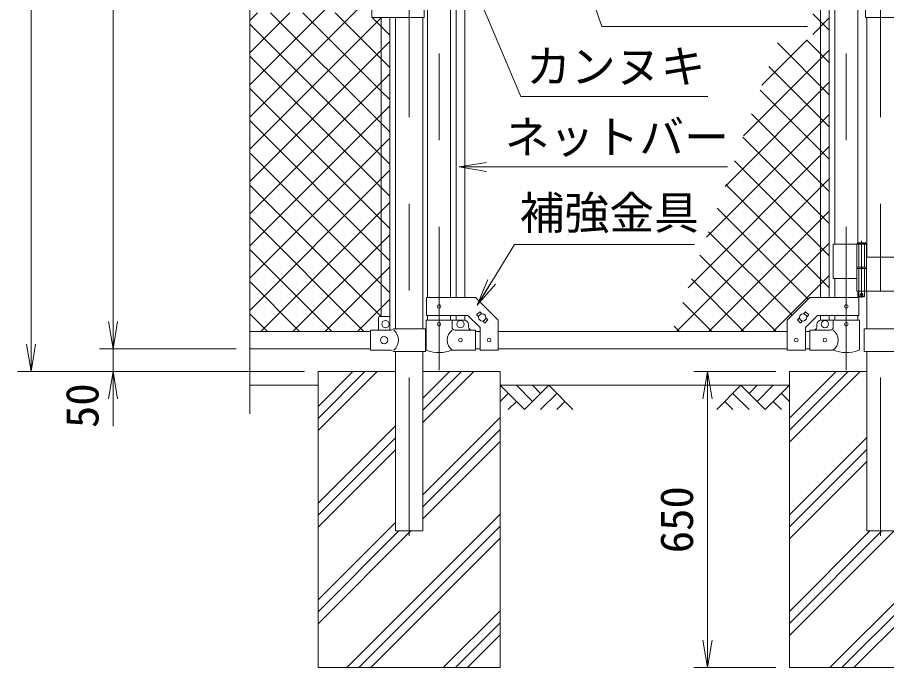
# Model space of a CAD drawing. Units: millimetres, scale not verified. Extents: x -6300 to 6300, y -4455 to 4455.
# Drawn here: x -4307 to -2399, y -1236 to 191 of the extents above; entities that cross this region are included whole.
import ezdxf
from ezdxf.enums import TextEntityAlignment as Align

# ---------------------------------------------------------------- set-up
doc = ezdxf.new("R2010")
doc.units = ezdxf.units.MM
doc.header["$LTSCALE"] = 30
doc.linetypes.add('DASHED', pattern=[7.5, 6, -1.5])
doc.linetypes.add('USER1', pattern=[50.8, 31.75, -6.35, 6.35, -6.35])
for name, color, linetype, lineweight in [('0-1_D-BMK', 2, 'USER1', 13), ('0-2_D-STR1', 1, 'Continuous', 18), ('0-3_D-STR3', 3, 'Continuous', 13), ('0-4_D-DCR-HCH', 7, 'Continuous', 9), ('0-5_D-BGD', 7, 'Continuous', 9), ('0-6_D-STR4', 7, 'Continuous', 9), ('0-7_D-STR-DIM', 7, 'Continuous', 9), ('0-8_0', 7, 'Continuous', 9), ('0-9_D-STR2', 7, 'Continuous', 9), ('0-A_D-STR-TXT', 7, 'Continuous', 9)]:
    doc.layers.add(name, color=color, linetype=linetype, lineweight=lineweight)
doc.styles.add('ＭＳ ゴシック', font='')
doc.styles.get('ＭＳ ゴシック').set_extended_font_data('MS Gothic')

# ---------------------------------------------------------------- blocks, each defined once
blk = doc.blocks.new('_Open')
at = {"layer": '0-8_0'}
blk.add_line((-30, 5), (0, 0), dxfattribs=at)
blk.add_lwpolyline([(-30, -5), (0, 0), (-30, 0)], dxfattribs=at)

msp = doc.modelspace()

# ---------------------------------------------------------------- linework, layer by layer
at = {"layer": '0-1_D-BMK'}
for p, q in [((-3446.94, 2448.75), (-3446.94, -947.06)), ((-2411.94, 2448.75), (-2411.94, -947.06)), ((-3381.29, 1255.24), (-3381.29, -583.15)), ((-2487.09, 1255.24), (-2487.09, -583.15)), ((-2453.53, -299.07), (-2453.53, -423.96)), ((-2457.16, -416.99), (-2449.91, -416.99))]:
    msp.add_line(p, q, dxfattribs=at)
at = {"layer": '0-2_D-STR1'}
for p, q in [((-3406.69, 313.51), (-3406.69, -423.44)), ((-3355.89, 313.51), (-3355.89, -423.44)), ((-2512.49, 313.51), (-2512.49, -306.99)), ((-2461.69, 313.51), (-2461.69, -303.99)), ((-3477.19, 191.01), (-3477.19, -492.39)), ((-3416.69, 191.01), (-3416.69, -492.39)), ((-2442.19, 191.01), (-2442.19, -334.99)), ((-2512.49, -381.99), (-2512.49, -423.44)), ((-2461.69, -409.99), (-2461.69, -423.44)), ((-2442.19, -409.99), (-2442.19, -492.39)), ((-3406.69, -463.44), (-3406.69, -473.49)), ((-3355.89, -463.44), (-3355.89, -473.49)), ((-2512.49, -463.44), (-2512.49, -473.49)), ((-2461.69, -463.44), (-2461.69, -473.49)), ((-3531.94, -498.49), (-3796.94, -498.49)), ((-3301.29, -498.49), (-3291.29, -498.49)), ((-3251.29, -498.49), (-2617.09, -498.49)), ((-2577.09, -498.49), (-2567.09, -498.49)), ((-3531.94, -536.49), (-3796.94, -536.49)), ((-3477.19, -542.39), (-3477.19, -936.49)), ((-3416.69, -542.39), (-3416.69, -936.49)), ((-3301.29, -536.49), (-3291.29, -536.49)), ((-3251.29, -536.49), (-2617.09, -536.49)), ((-2577.09, -536.49), (-2567.09, -536.49)), ((-2442.19, -542.39), (-2442.19, -936.49)), ((-3477.19, -936.49), (-3416.69, -936.49)), ((-2442.19, -936.49), (-2381.69, -936.49))]:
    msp.add_line(p, q, dxfattribs=at)
at = {"layer": '0-3_D-STR3'}
for p, q in [((-3343.79, 311.01), (-3343.79, -423.44)), ((-3324.79, 311.01), (-3324.79, -423.44)), ((-2543.59, 311.01), (-2543.59, -423.44)), ((-2524.59, 311.01), (-2524.59, -423.44)), ((-3528.94, 212.01), (-3528.94, 191.01)), ((-3414.14, 212.01), (-3414.14, 191.01)), ((-2444.74, 212.01), (-2444.74, 191.01)), ((-3414.14, 191.01), (-3528.94, 191.01)), ((-3508.44, -465.39), (-3508.44, 191.01)), ((-3489.44, -466.07), (-3489.44, 191.01)), ((-2444.74, 191.01), (-2329.94, 191.01)), ((-2443.53, -304.99), (-2463.53, -304.99)), ((-2462.53, -303.99), (-2444.53, -303.99)), ((-2443.53, -304.99), (-2444.53, -303.99)), ((-2443.53, -304.99), (-2443.53, -306.99)), ((-2515.64, -306.99), (-2515.64, -381.99)), ((-2515.64, -306.99), (-2442.73, -306.99)), ((-2464.33, -306.99), (-2464.33, -356.99)), ((-2442.73, -306.99), (-2442.73, -356.99)), ((-2442.73, -334.99), (-2378.39, -334.99)), ((-2464.33, -356.99), (-2442.73, -356.99)), ((-2464.33, -359.99), (-2442.73, -359.99)), ((-2464.33, -359.99), (-2464.33, -409.99)), ((-2464.03, -356.99), (-2464.03, -359.99)), ((-2464.03, -359.99), (-2443.03, -359.99)), ((-2443.03, -356.99), (-2443.03, -359.99)), ((-2442.73, -359.99), (-2442.73, -409.99)), ((-2515.64, -381.99), (-2464.44, -381.99)), ((-2464.33, -409.99), (-2378.39, -409.99)), ((-2459.53, -409.99), (-2459.53, -420.99)), ((-3408.99, -463.44), (-3408.99, -423.44)), ((-2458.53, -421.99), (-2459.53, -420.99)), ((-2459.39, -463.44), (-2459.39, -423.44)), ((-2458.53, -421.99), (-2448.53, -421.99)), ((-2448.53, -421.99), (-2447.53, -420.99)), ((-3297.96, -461.43), (-3292.3, -455.77)), ((-3290.89, -455.77), (-3287.17, -459.49)), ((-2577.5, -455.77), (-2581.21, -459.49)), ((-2570.43, -461.43), (-2576.08, -455.77)), ((-3513.94, -467.39), (-3513.94, -495.39)), ((-3490.94, -465.39), (-3511.94, -465.39)), ((-3488.94, -467.39), (-3488.94, -495.39)), ((-3409.84, -473.49), (-3352.74, -473.49)), ((-3409.84, -473.49), (-3409.84, -537.18)), ((-3408.99, -463.44), (-3317.86, -463.44)), ((-3352.74, -473.49), (-3352.74, -488.49)), ((-3352.74, -473.49), (-3326.29, -473.49)), ((-3343.79, -463.44), (-3343.79, -473.49)), ((-3324.79, -463.44), (-3324.79, -473.49)), ((-3317.86, -463.44), (-3291.29, -490.01)), ((-3297.96, -462.84), (-3294.24, -466.56)), ((-3285.41, -475.39), (-3281.7, -479.11)), ((-3280.28, -479.11), (-3274.63, -473.45)), ((-3278.34, -468.32), (-3274.63, -472.03)), ((-3251.29, -539.69), (-3251.29, -473.44)), ((-2617.09, -539.69), (-2617.09, -473.44)), ((-2590.04, -468.32), (-2593.76, -472.03)), ((-2588.1, -479.11), (-2593.76, -473.45)), ((-2582.97, -475.39), (-2586.69, -479.11)), ((-2550.52, -463.44), (-2577.09, -490.01)), ((-2570.43, -462.84), (-2574.14, -466.56)), ((-2459.39, -463.44), (-2550.52, -463.44)), ((-2543.59, -463.44), (-2543.59, -473.49)), ((-2515.64, -473.49), (-2542.09, -473.49)), ((-2524.59, -463.44), (-2524.59, -473.49)), ((-2458.54, -473.49), (-2515.64, -473.49)), ((-2515.64, -473.49), (-2515.64, -488.49)), ((-2458.54, -473.49), (-2458.54, -537.18)), ((-3486.74, -495.39), (-3531.94, -495.39)), ((-3531.94, -539.39), (-3531.94, -495.39)), ((-3486.74, -495.39), (-3480.74, -492.39)), ((-3410.84, -492.39), (-3480.74, -492.39)), ((-3410.84, -492.39), (-3410.84, -542.39)), ((-3301.29, -495.49), (-3345.74, -495.49)), ((-3316.29, -488.49), (-3316.29, -483.49)), ((-3301.29, -539.49), (-3301.29, -495.49)), ((-3291.29, -539.69), (-3291.29, -490.01)), ((-2577.09, -539.69), (-2577.09, -490.01)), ((-2567.09, -495.49), (-2522.64, -495.49)), ((-2567.09, -539.49), (-2567.09, -495.49)), ((-2552.09, -488.49), (-2552.09, -483.49)), ((-2448.04, -492.39), (-2378.14, -492.39)), ((-2448.04, -492.39), (-2448.04, -542.39)), ((-3486.74, -539.39), (-3531.94, -539.39)), ((-3486.74, -539.39), (-3480.74, -542.39)), ((-3410.84, -542.39), (-3480.74, -542.39)), ((-3301.29, -539.49), (-3352.74, -539.49)), ((-3291.29, -539.69), (-3251.29, -539.69)), ((-2577.09, -539.69), (-2617.09, -539.69)), ((-2567.09, -539.49), (-2515.64, -539.49)), ((-2448.04, -542.39), (-2378.14, -542.39))]:
    msp.add_line(p, q, dxfattribs=at)
at = {"layer": '0-3_D-STR3', "linetype": 'DASHED'}
for p, q in [((-2459.83, -306.99), (-2459.83, -356.99)), ((-2447.23, -306.99), (-2447.23, -356.99)), ((-2459.83, -359.99), (-2459.83, -409.99)), ((-2447.23, -359.99), (-2447.23, -409.99))]:
    msp.add_line(p, q, dxfattribs=at)
at = {"layer": '0-3_D-STR3'}
for points in [[(-2462.53, -303.99), (-2463.53, -304.99), (-2463.53, -306.99)], [(-2447.53, -409.99), (-2447.53, -420.99), (-2459.53, -420.99)], [(-3408.99, -423.44), (-3301.29, -423.44), (-3251.29, -473.44)], [(-2459.39, -423.44), (-2567.09, -423.44), (-2617.09, -473.44)]]:
    msp.add_lwpolyline(points, dxfattribs=at)
for centre, radius in [((-2453.53, -416.99), 2.5), ((-3381.29, -443.44), 4), ((-2487.09, -443.44), 4), ((-3498.94, -482.39), 8), ((-3334.29, -482.49), 8), ((-3286.29, -467.44), 8), ((-2582.09, -467.44), 8), ((-2534.09, -482.49), 8), ((-3381.29, -482.49), 4), ((-2487.09, -482.49), 4), ((-3501.94, -517.39), 8), ((-3334.29, -517.49), 4), ((-3271.29, -517.44), 4), ((-2597.09, -517.44), 4), ((-2534.09, -517.49), 4)]:
    msp.add_circle(centre, radius, dxfattribs=at)
for centre, radius, start, end in [((-3291.6, -456.48), 1, 45, 135), ((-2576.79, -456.48), 1, 45, 135), ((-3511.94, -467.39), 2, 90, 180), ((-3490.94, -467.39), 2, 0, 90), ((-3326.29, -483.49), 10, 0, 90), ((-3297.25, -462.14), 1, 135, 225), ((-3275.33, -472.74), 1, 315, 45), ((-2593.05, -472.74), 1, 135, 225), ((-2571.13, -462.14), 1, 315, 45), ((-2542.09, -483.49), 10, 90, 180), ((-3499.33, -517.39), 28.8, 310.19176, 49.80824), ((-3334.55, -517.49), 28.55, 129.59418, 230.40582), ((-3345.74, -488.49), 7, 180, 270), ((-3309.29, -488.49), 7, 180, 270), ((-3280.99, -478.4), 1, 225, 315), ((-2587.4, -478.4), 1, 225, 315), ((-2559.09, -488.49), 7, 270, 0), ((-2522.64, -488.49), 7, 270, 0), ((-2533.84, -517.49), 28.55, 309.59418, 50.40582), ((-3406.54, -537.18), 3.3, 180, 250.77949), ((-3381.29, -464.76), 80, 250.77949, 290.9084), ((-2487.09, -464.76), 80, 249.0916, 289.22051), ((-2461.84, -537.18), 3.3, 289.22051, 0)]:
    msp.add_arc(centre, radius, start, end, dxfattribs=at)
at = {"layer": '0-4_D-DCR-HCH'}
for p, q in [((-3646.94, -716.08), (-3517.35, -586.49)), ((-3646.94, -689.57), (-3543.86, -586.49)), ((-3646.94, -663.05), (-3570.38, -586.49)), ((-3416.69, -697.97), (-3305.22, -586.49)), ((-3416.69, -671.45), (-3331.73, -586.49)), ((-3416.69, -644.93), (-3358.25, -586.49)), ((-2611.94, -741.74), (-2456.69, -586.49)), ((-2611.94, -715.23), (-2483.2, -586.49)), ((-2611.94, -688.71), (-2509.72, -586.49)), ((-3193.73, -669.7), (-3246.94, -616.49)), ((-3175.99, -651.96), (-3211.47, -616.49)), ((-3140.52, -616.49), (-3193.73, -669.7)), ((-3158.16, -634.32), (-3175.99, -616.49)), ((-3140.52, -616.49), (-3087.31, -669.7)), ((-2718.37, -616.49), (-2771.58, -669.7)), ((-2718.37, -616.49), (-2665.15, -669.7)), ((-2700.63, -634.23), (-2682.89, -616.49)), ((-2682.89, -651.96), (-2647.42, -616.49)), ((-2665.15, -669.7), (-2611.94, -616.49)), ((-3229.21, -634.23), (-3246.94, -651.88)), ((-3122.78, -634.23), (-3158.42, -669.7)), ((-2736.1, -634.23), (-2700.47, -669.7)), ((-2629.68, -634.23), (-2611.94, -651.88)), ((-3211.47, -651.96), (-3229.29, -669.7)), ((-3105.04, -651.96), (-3122.86, -669.7)), ((-2753.84, -651.96), (-2736.02, -669.7)), ((-2647.42, -651.96), (-2629.6, -669.7)), ((-3646.94, -875.18), (-3477.19, -705.43)), ((-3416.69, -857.07), (-3246.94, -687.32)), ((-3416.69, -883.58), (-3246.94, -713.83)), ((-3646.94, -901.7), (-3477.19, -731.95)), ((-3416.69, -910.1), (-3246.94, -740.35)), ((-2611.94, -900.84), (-2442.19, -731.09)), ((-3646.94, -928.22), (-3477.19, -758.47)), ((-2611.94, -927.36), (-2442.19, -757.61)), ((-2611.94, -953.88), (-2442.19, -784.13)), ((-3583.98, -1236.49), (-3246.94, -899.45)), ((-3646.94, -1087.32), (-3477.19, -917.57)), ((-3557.47, -1236.49), (-3246.94, -925.96)), ((-2523.32, -1236.49), (-2211.94, -925.11)), ((-3646.94, -1140.35), (-3443.08, -936.49)), ((-3646.94, -1113.83), (-3469.6, -936.49)), ((-3530.95, -1236.49), (-3246.94, -952.48)), ((-2611.94, -1166.01), (-2382.42, -936.49)), ((-2611.94, -1139.49), (-2408.94, -936.49)), ((-2611.94, -1112.98), (-2435.46, -936.49)), ((-2496.81, -1236.49), (-2211.94, -951.62)), ((-2470.29, -1236.49), (-2211.94, -978.14)), ((-3371.85, -1236.49), (-3246.94, -1111.58)), ((-3345.34, -1236.49), (-3246.94, -1138.1)), ((-3318.82, -1236.49), (-3246.94, -1164.61))]:
    msp.add_line(p, q, dxfattribs=at)
at = {"layer": '0-5_D-BGD'}
for p, q in [((-3796.94, -616.49), (-3646.94, -616.49)), ((-3246.94, -616.49), (-2611.94, -616.49))]:
    msp.add_line(p, q, dxfattribs=at)
at = {"layer": '0-6_D-STR4'}
for p, q in [((-3646.94, -586.49), (-3646.94, -1236.49)), ((-3646.94, -586.49), (-3477.19, -586.49)), ((-3416.69, -586.49), (-3246.94, -586.49)), ((-3246.94, -586.49), (-3246.94, -1236.49)), ((-2611.94, -586.49), (-2611.94, -1236.49)), ((-2442.19, -586.49), (-2611.94, -586.49)), ((-3646.94, -1236.49), (-3246.94, -1236.49)), ((-2611.94, -1236.49), (-2211.94, -1236.49))]:
    msp.add_line(p, q, dxfattribs=at)
at = {"layer": '0-7_D-STR-DIM'}
for p, q in [((-4276.94, -526.49), (-4276.94, 2353.51)), ((-4096.94, -476.49), (-4096.94, 2353.51)), ((-3796.94, -679.49), (-3796.94, 912.86)), ((-4096.94, -476.49), (-4096.94, -416.49)), ((-3826.94, -536.49), (-4126.94, -536.49)), ((-3826.94, -536.49), (-4126.94, -536.49)), ((-4096.94, -586.49), (-4096.94, -536.49)), ((-3676.94, -586.49), (-4306.94, -586.49)), ((-3676.94, -586.49), (-4126.94, -586.49)), ((-2641.94, -586.49), (-2821.94, -586.49)), ((-4096.94, -646.49), (-4096.94, -706.49)), ((-2791.94, -646.49), (-2791.94, -1176.49)), ((-2641.94, -1236.49), (-2821.94, -1236.49))]:
    msp.add_line(p, q, dxfattribs=at)
at = {"layer": '0-9_D-STR2'}
for p, q in [((-3796.94, 184.38), (-3779.81, 201.51)), ((-3796.94, 113.67), (-3709.1, 201.51)), ((-3508.44, -41.1), (-3751.05, 201.51)), ((-3508.44, 29.61), (-3680.34, 201.51)), ((-3508.44, 100.32), (-3609.63, 201.51)), ((-2524.59, 162.84), (-2560.89, 199.14)), ((-3508.44, -111.81), (-3796.94, 176.69)), ((-2560.89, 153.96), (-2524.59, 190.26)), ((-3508.44, 119.33), (-3489.44, 138.33)), ((-2672.31, 42.54), (-2572.76, 142.09)), ((-2524.59, 21.42), (-2638.51, 135.34)), ((-2524.59, 92.13), (-2574.55, 142.09)), ((-3796.94, -169.17), (-3508.44, 119.33)), ((-2712.81, -68.68), (-2524.59, 119.55)), ((-3508.44, -182.52), (-3796.94, 105.98)), ((-3489.44, 81.32), (-3508.44, 100.32)), ((-2524.59, -49.29), (-2657.39, 83.51)), ((-3508.44, 48.62), (-3489.44, 67.62)), ((-3796.94, -239.88), (-3508.44, 48.62)), ((-2753.32, -179.89), (-2524.59, 48.83)), ((-3508.44, -253.23), (-3796.94, 35.27)), ((-3489.44, 10.61), (-3508.44, 29.61)), ((-2524.59, -120), (-2676.27, 31.67)), ((-3508.44, -22.09), (-3489.44, -3.09)), ((-3796.94, -310.59), (-3508.44, -22.09)), ((-3508.44, -323.94), (-3796.94, -35.44)), ((-2793.83, -291.11), (-2524.59, -21.88)), ((-2524.59, -190.71), (-2695.14, -20.16)), ((-3489.44, -60.1), (-3508.44, -41.1)), ((-3508.44, -92.8), (-3489.44, -73.8)), ((-2524.59, -261.42), (-2714.02, -71.99)), ((-3796.94, -381.3), (-3508.44, -92.8)), ((-2834.34, -402.33), (-2524.59, -92.59)), ((-3508.44, -394.65), (-3796.94, -106.15)), ((-3489.44, -130.81), (-3508.44, -111.81)), ((-2524.59, -332.13), (-2732.9, -123.82)), ((-3508.44, -163.51), (-3489.44, -144.51)), ((-3796.94, -452.01), (-3508.44, -163.51)), ((-2859.78, -498.49), (-2524.59, -163.3)), ((-3489.44, -201.52), (-3508.44, -182.52)), ((-2524.59, -402.84), (-2751.78, -175.66)), ((-3508.44, -234.22), (-3489.44, -215.22)), ((-2570.9, -427.25), (-2770.66, -227.49)), ((-3546.03, -498.49), (-3796.94, -247.57)), ((-3772.71, -498.49), (-3508.44, -234.22)), ((-2789.07, -498.49), (-2524.59, -234.01)), ((-3489.44, -272.23), (-3508.44, -253.23)), ((-3508.44, -304.94), (-3489.44, -285.94)), ((-2606.26, -462.6), (-2789.53, -279.32)), ((-3702, -498.49), (-3508.44, -304.94)), ((-2718.36, -498.49), (-2524.59, -304.72)), ((-3616.74, -498.49), (-3796.94, -318.28)), ((-3489.44, -342.94), (-3508.44, -323.94)), ((-2641.08, -498.49), (-2808.41, -331.15)), ((-3508.44, -375.65), (-3489.44, -356.65)), ((-3631.29, -498.49), (-3508.44, -375.65)), ((-2647.65, -498.49), (-2524.59, -375.43)), ((-3687.45, -498.49), (-3796.94, -388.99)), ((-3489.44, -413.65), (-3508.44, -394.65)), ((-2711.79, -498.49), (-2827.29, -382.99)), ((-3508.44, -446.36), (-3489.44, -427.36)), ((-2782.5, -498.49), (-2846.17, -434.82)), ((-3560.57, -498.49), (-3508.44, -446.36)), ((-3758.16, -498.49), (-3796.94, -459.71)), ((-2853.21, -498.49), (-2865.05, -486.65))]:
    msp.add_line(p, q, dxfattribs=at)
for points in [[(-3796.94, 42.96), (-3638.39, 201.51), (-3508.44, 331.46), (-3501.39, 338.51), (-3501.29, 338.61)], [(-3796.94, -27.75), (-3567.68, 201.51), (-3508.44, 260.75), (-3489.44, 279.75)], [(-3796.94, -98.46), (-3508.44, 190.04), (-3507.47, 191.01)], [(-3489.44, 152.03), (-3508.44, 171.03), (-3528.42, 191.01)], [(-3508.42, -465.39), (-3508.44, -465.36), (-3796.94, -176.86)]]:
    msp.add_lwpolyline(points, dxfattribs=at)
at = {"layer": '0-A_D-STR-TXT'}
msp.add_line((-2747.91, -137.17), (-3335.16, -137.17), dxfattribs=at)
for points in [[(-2790.9, 17.83), (-3201.86, 17.83), (-3335.22, 333.12)], [(-2572.23, 171.33), (-3024.14, 171.33), (-3076.94, 328.06)], [(-2820.17, -307.51), (-3215.26, -307.51), (-3296.24, -438.99)]]:
    msp.add_lwpolyline(points, dxfattribs=at)

# ---------------------------------------------------------------- block references
at = {"layer": '0-7_D-STR-DIM', "xscale": 2, "yscale": 2}
for p, rotation in [((-4096.94, -536.49), 270), ((-4096.94, -536.49), 270), ((-4276.94, -586.49), 270), ((-4096.94, -586.49), 90), ((-2791.94, -586.49), 90), ((-2791.94, -1236.49), 270)]:
    msp.add_blockref('_Open', p, dxfattribs=dict(at, rotation=rotation))
at = {"layer": '0-A_D-STR-TXT', "xscale": 2, "yscale": 2}
for p, rotation in [((-3337.16, -137.17), 180), ((-3297.28, -440.69), 238.37189)]:
    msp.add_blockref('_Open', p, dxfattribs=dict(at, rotation=rotation))

# ---------------------------------------------------------------- texts
at = {"layer": '0-7_D-STR-DIM', "style": 'ＭＳ ゴシック'}
for s, p in [('50', (-4107.06, -710.43)), ('650', (-2802.06, -985.36))]:
    msp.add_text(s, height=72.14, rotation=90, dxfattribs=at).set_placement(p, align=Align.BOTTOM_LEFT)
at = {"layer": '0-A_D-STR-TXT', "style": 'ＭＳ ゴシック'}
for s, p in [('カンヌキ', (-3190.04, 25.94)), ('ネットバー', (-3237.08, -129.24)), ('補強金具', (-3204.3, -295.58))]:
    msp.add_text(s, height=72.14, dxfattribs=at).set_placement(p, align=Align.BOTTOM_LEFT)

doc.saveas('drawing.dxf')
